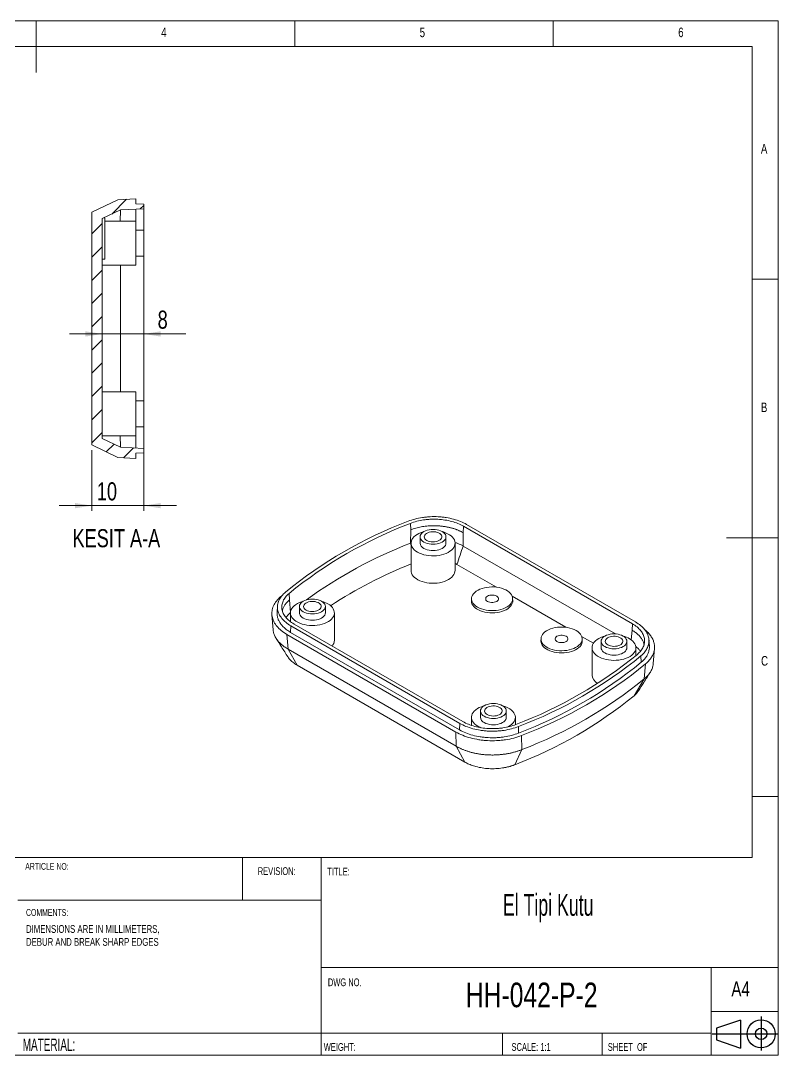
# Model space of a CAD drawing. Header units: millimetres. Extents: x 5 to 292, y 5 to 205.
# Drawn here: x 145.5 to 292, y 4.9 to 205 of the extents above; entities that cross this region are included whole.
import ezdxf

# ---------------------------------------------------------------- set-up
doc = ezdxf.new("R2010")
doc.units = ezdxf.units.MM
doc.layers.add('FORMAT', color=7, linetype='Continuous')
doc.layers.add('LAYER1', color=7, linetype='Continuous', lineweight=15)
doc.layers.add('LAYER_1', color=179, linetype='Continuous', lineweight=15)
doc.styles.add('SLDTEXTSTYLE1', font='TXT', dxfattribs={"width": 0.75})
doc.styles.add('SLDTEXTSTYLE2', font='TXT', dxfattribs={"width": 0.605})
doc.dimstyles.new('SLDDIMSTYLE2', dxfattribs={"dimtxt": 3.5, "dimasz": 3.302, "dimexe": 0, "dimexo": 0.0625, "dimgap": 0.875, "dimtad": 1, "dimrnd": 1e-09, "dimzin": 12, "dimdsep": 46, "dimtxsty": 'SLDTEXTSTYLE1', "dimsah": 1, "dimcen": 0.09, "dimadec": 0, "dimazin": 3, "dimtfac": 1, "dimtmove": 0, "dimatfit": 0, "dimfxl": 1, "dimfrac": 2, "dimtolj": 1, "dimtzin": 12, "dimarcsym": 0})

# ---------------------------------------------------------------- blocks, each defined once
blk = doc.blocks.new('Block5')
at = {"layer": 'FORMAT'}
for p, q in [((11.82, 8.19), (11.82, 0)), ((6.79, 7.34), (1.01, 5.34)), ((1.01, 5.34), (1.01, 2.54)), ((6.79, 7.34), (6.79, 0.54)), ((0, 4.03), (15.88, 4.03)), ((1.01, 2.54), (6.79, 0.54))]:
    blk.add_line(p, q, dxfattribs=at)
for radius in [3.4, 1.4]:
    blk.add_circle((11.82, 3.99), radius, dxfattribs=at)
blk = doc.blocks.new('SW_NOTE_0')
at = {"layer": 'LAYER1', "color": 0, "char_height": 1.5, "attachment_point": 1, "style": 'SLDTEXTSTYLE1'}
for s, insert in [('DIMENSIONS ARE IN MILLIMETERS,', (0, 1.93)), ('DEBUR AND BREAK SHARP EDGES', (0, -0.57))]:
    blk.add_mtext(s, dxfattribs=dict(at, insert=insert))
blk = doc.blocks.new('*D17')
at = {"layer": 'LAYER_1'}
for p, q in [((169.28, 127.87), (169.28, 110.23)), ((159.28, 121.97), (159.28, 110.23)), ((159.28, 111.23), (152.93, 111.23)), ((159.28, 111.23), (169.28, 111.23)), ((169.28, 111.23), (175.63, 111.23))]:
    blk.add_line(p, q, dxfattribs=at)
for points in [[(159.28, 111.23), (155.98, 111.74), (155.98, 110.72)], [(169.28, 111.23), (172.58, 110.72), (172.58, 111.74)]]:
    blk.add_solid(points, dxfattribs=at)
at = {"layer": 'LAYER_1', "insert": (160.22, 115.74, 17.78), "char_height": 3.5, "attachment_point": 1, "style": 'SLDTEXTSTYLE1'}
blk.add_mtext('10', dxfattribs=at)
blk = doc.blocks.new('*D18')
at = {"layer": 'LAYER_1'}
for p, q in [((161.28, 144.43), (154.93, 144.43)), ((169.28, 144.43), (161.28, 144.43)), ((169.28, 144.43), (177.41, 144.43))]:
    blk.add_line(p, q, dxfattribs=at)
for points in [[(161.28, 144.43), (157.98, 144.94), (157.98, 143.92)], [(169.28, 144.43), (172.58, 143.92), (172.58, 144.94)]]:
    blk.add_solid(points, dxfattribs=at)
at = {"layer": 'LAYER_1', "insert": (171.98, 148.94, 17.78), "char_height": 3.5, "attachment_point": 1, "style": 'SLDTEXTSTYLE1'}
blk.add_mtext('8', dxfattribs=at)

msp = doc.modelspace()

# ---------------------------------------------------------------- hatches: boundary and pattern name
at = {"linetype": 'Continuous', "lineweight": 0}
h = msp.add_hatch(dxfattribs=at)
h.set_pattern_fill('ANSI31', style=0)
h.paths.add_polyline_path([(167.779, 169.57), (167.779, 170.57), (164.272, 170.387), (159.279, 167.975), (159.279, 122.966), (164.272, 120.554), (167.779, 120.37), (167.779, 121.37), (169.279, 121.449), (169.279, 122.295), (164.779, 122.53), (161.279, 124.221), (161.279, 166.72), (164.779, 168.41), (169.279, 168.646), (169.279, 169.492)], flags=0)

# ---------------------------------------------------------------- linework, layer by layer
at = {"color": 7, "linetype": 'Continuous', "lineweight": 15}
for p, q in [((164.271, 170.387), (159.279, 167.975)), ((164.272, 170.387), (159.279, 167.975)), ((167.779, 170.57), (164.272, 170.387)), ((167.779, 169.57), (167.779, 170.57)), ((164.779, 168.41), (161.279, 166.72)), ((169.279, 168.646), (164.779, 168.41)), ((167.779, 169.57), (169.279, 169.492)), ((169.279, 169.492), (169.279, 168.646)), ((159.279, 122.966), (159.279, 167.975)), ((161.279, 124.221), (161.279, 166.72)), ((161.779, 166.844), (161.56, 166.856)), ((161.779, 166.844), (161.779, 158.897)), ((167.779, 166.22), (161.779, 166.22)), ((167.779, 166.22), (167.779, 157.72)), ((169.279, 164.47), (167.779, 164.47)), ((169.279, 164.47), (169.279, 159.47)), ((161.279, 158.87), (161.779, 158.897)), ((167.779, 159.47), (169.279, 159.47)), ((169.279, 131.47), (169.279, 159.47)), ((161.279, 157.72), (167.779, 157.72)), ((164.779, 133.22), (164.779, 157.72)), ((167.779, 133.22), (161.279, 133.22)), ((167.779, 133.22), (167.779, 124.72)), ((169.279, 131.47), (167.779, 131.47)), ((169.279, 131.47), (169.279, 126.47)), ((167.779, 126.47), (169.279, 126.47)), ((161.279, 124.72), (167.779, 124.72)), ((161.279, 124.221), (164.779, 122.53)), ((159.279, 122.966), (164.271, 120.554)), ((159.279, 122.966), (164.272, 120.554)), ((164.779, 122.53), (169.279, 122.295)), ((169.279, 122.295), (169.279, 121.449)), ((164.272, 120.554), (167.779, 120.37)), ((169.279, 121.449), (167.779, 121.37)), ((167.779, 120.37), (167.779, 121.37)), ((220.88, 107.802), (220.924, 106.54)), ((220.924, 106.54), (220.895, 103.969)), ((231.137, 107.251), (231.081, 105.994)), ((263.805, 88.391), (231.137, 107.251)), ((264.406, 88.735), (231.731, 107.598)), ((222.75, 105.199), (222.75, 103.974)), ((227.75, 103.974), (227.75, 105.199)), ((231.062, 103.426), (231.081, 105.994)), ((221.02, 104.01), (220.895, 103.969)), ((221, 103.974), (221, 98.667)), ((229.5, 98.667), (229.5, 103.974)), ((260.507, 86.428), (231.068, 103.423)), ((229.879, 99.871), (237.526, 95.457)), ((197.405, 94.251), (197.47, 93)), ((195.979, 93.79), (195.814, 93.65)), ((197.681, 90.567), (197.47, 93)), ((232.698, 93.302), (232.672, 92.894)), ((240.55, 93.711), (250.961, 87.701)), ((240.667, 92.894), (240.64, 93.302)), ((194.083, 90.119), (194.324, 87.234)), ((195.156, 91.813), (195.077, 90.59)), ((197.665, 90.503), (197.665, 88.792)), ((199.415, 91.728), (199.415, 90.503)), ((204.415, 90.503), (204.415, 91.728)), ((206.165, 85.196), (206.165, 90.503)), ((198.361, 88.33), (231.03, 69.47)), ((263.805, 88.391), (263.75, 87.134)), ((196.997, 86.321), (229.672, 67.458)), ((196.997, 86.321), (197.235, 83.47)), ((197.76, 87.986), (197.704, 86.729)), ((197.704, 86.729), (230.379, 67.866)), ((197.76, 87.986), (230.435, 69.123)), ((246.133, 85.546), (246.107, 85.138)), ((253.985, 85.956), (256.275, 84.634)), ((254.102, 85.138), (254.075, 85.546)), ((257.751, 84.993), (257.751, 83.768)), ((262.751, 83.768), (262.751, 84.993)), ((267.089, 84.066), (267.01, 85.289)), ((197.235, 83.47), (229.694, 64.732)), ((197.235, 83.47), (198.94, 80.378)), ((256.001, 83.768), (256.001, 78.46)), ((264.501, 82.252), (264.501, 83.768)), ((265.462, 82.197), (265.527, 80.947)), ((267.843, 80.69), (268.084, 83.599)), ((231.4, 61.639), (198.94, 80.378)), ((266.104, 77.736), (266.353, 80.621)), ((266.104, 77.736), (264.116, 74.446)), ((232.667, 70.297), (232.667, 68.761)), ((234.417, 71.522), (234.417, 70.297)), ((239.417, 70.297), (239.417, 71.522)), ((241.167, 68.877), (241.167, 70.297)), ((230.435, 69.123), (230.379, 67.866)), ((241.76, 68.514), (241.804, 67.252)), ((229.694, 64.732), (229.672, 67.458)), ((242.368, 66.775), (242.406, 64.055)), ((229.694, 64.732), (231.4, 61.639)), ((242.406, 64.055), (241.041, 61.126))]:
    msp.add_line(p, q, dxfattribs=at)
at = {"color": 8, "linetype": 'Continuous', "lineweight": 15}
for p, q in [((221, 103.5), (220.879, 103.963)), ((263.75, 87.134), (263.596, 85.277))]:
    msp.add_line(p, q, dxfattribs=at)
at = {"color": 7, "linetype": 'Continuous', "lineweight": 15, "flags": 128}
for points in [[(223.438, 106.193), (223.365, 106.173), (222.928, 106.029), (222.523, 105.856), (222.157, 105.657), (221.834, 105.434), (221.558, 105.19), (221.335, 104.93), (221.167, 104.656), (221.056, 104.372), (221.004, 104.083), (221.011, 103.792), (221.078, 103.504), (221.204, 103.223), (221.386, 102.952), (221.622, 102.695), (221.91, 102.457), (222.244, 102.239)], [(222.244, 102.239), (222.621, 102.046), (223.034, 101.88), (223.479, 101.744), (223.948, 101.638), (224.436, 101.566), (224.935, 101.527), (225.438, 101.523), (225.939, 101.553), (226.43, 101.617), (226.905, 101.714), (227.356, 101.843), (227.778, 102.002), (228.164, 102.189), (228.51, 102.4), (228.809, 102.634), (229.059, 102.886), (229.255, 103.154), (229.395, 103.433), (229.477, 103.72), (229.499, 104.01), (229.462, 104.3), (229.365, 104.586), (229.211, 104.862), (229.001, 105.127), (228.739, 105.375), (228.427, 105.603), (228.071, 105.809), (227.676, 105.988), (227.246, 106.14), (227.061, 106.193)], [(223.482, 104.178), (223.78, 104.031), (224.115, 103.913), (224.477, 103.826), (224.858, 103.773), (225.25, 103.756), (225.641, 103.773), (226.022, 103.826), (226.384, 103.913), (226.719, 104.031), (227.017, 104.178), (227.272, 104.351), (227.477, 104.544), (227.627, 104.753), (227.719, 104.973), (227.75, 105.199), (227.719, 105.425), (227.627, 105.645), (227.477, 105.854), (227.272, 106.047), (227.017, 106.219), (226.719, 106.366), (226.384, 106.485), (226.022, 106.571), (225.641, 106.624), (225.25, 106.642), (224.858, 106.624), (224.477, 106.571), (224.115, 106.485), (223.78, 106.366), (223.482, 106.219), (223.227, 106.047), (223.022, 105.854), (222.872, 105.645), (222.78, 105.425), (222.75, 105.199), (222.78, 104.973), (222.872, 104.753), (223.022, 104.544), (223.227, 104.351), (223.482, 104.178)], [(224.047, 104.505), (224.297, 104.386), (224.58, 104.297), (224.888, 104.24), (225.209, 104.218), (225.531, 104.231), (225.844, 104.279), (226.134, 104.361), (226.393, 104.473), (226.61, 104.611), (226.779, 104.77), (226.892, 104.945), (226.945, 105.129), (226.937, 105.315), (226.869, 105.498), (226.742, 105.669), (226.56, 105.824), (226.332, 105.956), (226.064, 106.06), (225.767, 106.134), (225.451, 106.173), (225.128, 106.178), (224.81, 106.147), (224.507, 106.082), (224.231, 105.984), (223.992, 105.859), (223.798, 105.71), (223.657, 105.542), (223.573, 105.362), (223.55, 105.175), (223.588, 104.99), (223.687, 104.813), (223.842, 104.649), (224.047, 104.505)], [(223.482, 102.954), (223.78, 102.806), (224.115, 102.688), (224.477, 102.601), (224.858, 102.549), (225.25, 102.531), (225.641, 102.549), (226.022, 102.601), (226.384, 102.688), (226.719, 102.806), (227.017, 102.954), (227.272, 103.126), (227.477, 103.319), (227.627, 103.528), (227.719, 103.748), (227.75, 103.974)], [(221, 98.667), (221.018, 98.438), (221.095, 98.15), (221.23, 97.869), (221.422, 97.6), (221.668, 97.346), (221.965, 97.11), (222.307, 96.896), (222.692, 96.707), (223.112, 96.546), (223.563, 96.415), (224.037, 96.315), (224.528, 96.249), (225.03, 96.216), (225.535, 96.219), (226.035, 96.255), (226.525, 96.326), (226.997, 96.43), (227.444, 96.565), (227.86, 96.73), (228.239, 96.923), (228.576, 97.139), (228.866, 97.378), (229.105, 97.634), (229.29, 97.906), (229.418, 98.187), (229.487, 98.476), (229.5, 98.667)], [(233.859, 91.595), (234.226, 91.408), (234.63, 91.248), (235.064, 91.119), (235.523, 91.021), (235.999, 90.956), (236.486, 90.925), (236.975, 90.93), (237.46, 90.969), (237.932, 91.042), (238.386, 91.148), (238.813, 91.285), (239.208, 91.452), (239.564, 91.646), (239.877, 91.863), (240.141, 92.101), (240.352, 92.356), (240.508, 92.623), (240.605, 92.9), (240.643, 93.182), (240.62, 93.464), (240.538, 93.742), (240.396, 94.013), (240.199, 94.271), (239.948, 94.514), (239.647, 94.736), (239.301, 94.936), (238.915, 95.11), (238.495, 95.255), (238.048, 95.369), (237.579, 95.45), (237.097, 95.498), (236.608, 95.511), (236.12, 95.489), (235.641, 95.433), (235.177, 95.343), (234.736, 95.221), (234.324, 95.069), (233.947, 94.888), (233.612, 94.683), (233.323, 94.455), (233.085, 94.208), (232.901, 93.946), (232.775, 93.673), (232.707, 93.394), (232.7, 93.111), (232.752, 92.83), (232.864, 92.555), (233.034, 92.29), (233.259, 92.04), (233.535, 91.807), (233.859, 91.595)], [(200.104, 92.723), (199.808, 92.634), (199.386, 92.475), (199, 92.289), (198.655, 92.077), (198.355, 91.844), (198.106, 91.591), (197.909, 91.323), (197.77, 91.044), (197.688, 90.757), (197.665, 90.467), (197.703, 90.177), (197.799, 89.892), (197.953, 89.615), (198.163, 89.351), (198.426, 89.103), (198.737, 88.874), (199.093, 88.669), (199.489, 88.489), (199.918, 88.337), (200.376, 88.216), (200.856, 88.127), (201.35, 88.072), (201.852, 88.05), (202.355, 88.063), (202.852, 88.11), (203.336, 88.191), (203.799, 88.304), (204.237, 88.448), (204.641, 88.621), (205.008, 88.821), (205.331, 89.044), (205.606, 89.287), (205.829, 89.548), (205.998, 89.822), (206.109, 90.105), (206.161, 90.394), (206.153, 90.685), (206.086, 90.973), (205.961, 91.255), (205.779, 91.526), (205.542, 91.782), (205.255, 92.021), (204.92, 92.238), (204.92, 92.238)], [(200.147, 90.708), (200.446, 90.561), (200.78, 90.442), (201.142, 90.356), (201.524, 90.303), (201.915, 90.285), (202.306, 90.303), (202.688, 90.356), (203.05, 90.442), (203.384, 90.561), (203.683, 90.708), (203.938, 90.88), (204.142, 91.073), (204.293, 91.282), (204.384, 91.502), (204.415, 91.728), (204.384, 91.954), (204.293, 92.174), (204.142, 92.383), (203.938, 92.576), (203.683, 92.749), (203.384, 92.896), (203.05, 93.014), (202.688, 93.101), (202.306, 93.154), (201.915, 93.171), (201.524, 93.154), (201.142, 93.101), (200.78, 93.014), (200.446, 92.896), (200.147, 92.749), (199.892, 92.576), (199.687, 92.383), (199.537, 92.174), (199.446, 91.954), (199.415, 91.728), (199.446, 91.502), (199.537, 91.282), (199.687, 91.073), (199.892, 90.88), (200.147, 90.708)], [(200.713, 91.034), (200.962, 90.915), (201.246, 90.826), (201.554, 90.769), (201.875, 90.747), (202.197, 90.76), (202.509, 90.809), (202.8, 90.89), (203.059, 91.002), (203.276, 91.14), (203.444, 91.299), (203.557, 91.474), (203.611, 91.658), (203.603, 91.845), (203.534, 92.027), (203.407, 92.198), (203.226, 92.353), (202.997, 92.485), (202.73, 92.589), (202.433, 92.663), (202.117, 92.703), (201.794, 92.707), (201.475, 92.676), (201.172, 92.611), (200.896, 92.514), (200.657, 92.388), (200.463, 92.239), (200.322, 92.071), (200.239, 91.891), (200.215, 91.705), (200.254, 91.52), (200.352, 91.342), (200.507, 91.178), (200.713, 91.034)], [(232.672, 92.894), (232.669, 92.826), (232.695, 92.545), (232.781, 92.268), (232.924, 91.999), (233.122, 91.742), (233.373, 91.5), (233.674, 91.279), (234.018, 91.079), (234.403, 90.906), (234.821, 90.761), (235.266, 90.646), (235.732, 90.564), (236.212, 90.515), (236.699, 90.5), (237.185, 90.519), (237.664, 90.572), (238.128, 90.659), (238.571, 90.777), (238.985, 90.926), (239.364, 91.102), (239.704, 91.304), (239.998, 91.529), (240.243, 91.772), (240.435, 92.031), (240.571, 92.301), (240.649, 92.579), (240.668, 92.86), (240.667, 92.894)], [(235.785, 92.707), (236.004, 92.606), (236.256, 92.536), (236.529, 92.5), (236.809, 92.5), (237.082, 92.536), (237.334, 92.606), (237.553, 92.707), (237.728, 92.833), (237.849, 92.979), (237.911, 93.136), (237.911, 93.298), (237.849, 93.455), (237.728, 93.601), (237.553, 93.727), (237.334, 93.828), (237.082, 93.898), (236.809, 93.934), (236.529, 93.934), (236.256, 93.898), (236.004, 93.828), (235.785, 93.727), (235.611, 93.601), (235.489, 93.455), (235.427, 93.298), (235.427, 93.136), (235.489, 92.979), (235.611, 92.833), (235.785, 92.707)], [(199.415, 90.503), (199.446, 90.278), (199.537, 90.057), (199.687, 89.848), (199.892, 89.655), (200.147, 89.483), (200.446, 89.336), (200.78, 89.217), (201.142, 89.131), (201.524, 89.078), (201.915, 89.06), (202.306, 89.078), (202.688, 89.131), (203.05, 89.217), (203.384, 89.336), (203.683, 89.483), (203.938, 89.655), (204.142, 89.848), (204.293, 90.057), (204.384, 90.278), (204.415, 90.503)], [(252.914, 87.083), (252.548, 87.27), (252.144, 87.43), (251.709, 87.56), (251.251, 87.658), (250.774, 87.722), (250.288, 87.753), (249.799, 87.748), (249.314, 87.709), (248.841, 87.636), (248.388, 87.53), (247.961, 87.393), (247.566, 87.226), (247.209, 87.033), (246.897, 86.815), (246.633, 86.577), (246.421, 86.323), (246.266, 86.055), (246.169, 85.778), (246.131, 85.497), (246.154, 85.214), (246.236, 84.936), (246.377, 84.666), (246.575, 84.407), (246.826, 84.165), (247.127, 83.942), (247.473, 83.742), (247.859, 83.569), (248.278, 83.424), (248.726, 83.31), (249.195, 83.228), (249.677, 83.18), (250.165, 83.167), (250.653, 83.189), (251.133, 83.245), (251.597, 83.335), (252.038, 83.457), (252.45, 83.609), (252.826, 83.79), (253.161, 83.996), (253.45, 84.224), (253.688, 84.47), (253.872, 84.732), (253.999, 85.005), (254.066, 85.285), (254.074, 85.567), (254.021, 85.848), (253.909, 86.123), (253.74, 86.388), (253.515, 86.639), (253.238, 86.872), (252.914, 87.083)], [(249.22, 84.951), (249.439, 84.85), (249.691, 84.78), (249.964, 84.744), (250.244, 84.744), (250.517, 84.78), (250.769, 84.85), (250.988, 84.951), (251.163, 85.077), (251.284, 85.223), (251.346, 85.38), (251.346, 85.542), (251.284, 85.7), (251.163, 85.845), (250.988, 85.971), (250.769, 86.072), (250.517, 86.142), (250.244, 86.178), (249.964, 86.178), (249.691, 86.142), (249.439, 86.072), (249.22, 85.971), (249.046, 85.845), (248.924, 85.7), (248.862, 85.542), (248.862, 85.38), (248.924, 85.223), (249.046, 85.077), (249.22, 84.951)], [(258.484, 83.972), (258.782, 83.825), (259.116, 83.707), (259.479, 83.62), (259.86, 83.567), (260.251, 83.55), (260.642, 83.567), (261.024, 83.62), (261.386, 83.707), (261.721, 83.825), (262.019, 83.972), (262.274, 84.144), (262.479, 84.338), (262.629, 84.547), (262.721, 84.767), (262.751, 84.993), (262.721, 85.219), (262.629, 85.439), (262.479, 85.648), (262.274, 85.841), (262.019, 86.013), (261.721, 86.16), (261.386, 86.279), (261.024, 86.365), (260.642, 86.418), (260.251, 86.436), (259.86, 86.418), (259.479, 86.365), (259.116, 86.279), (258.782, 86.16), (258.484, 86.013), (258.229, 85.841), (258.024, 85.648), (257.874, 85.439), (257.782, 85.219), (257.751, 84.993), (257.782, 84.767), (257.874, 84.547), (258.024, 84.338), (258.229, 84.144), (258.484, 83.972)], [(246.107, 85.138), (246.104, 85.07), (246.131, 84.789), (246.216, 84.512), (246.359, 84.243), (246.557, 83.986), (246.808, 83.744), (247.109, 83.523), (247.454, 83.324), (247.838, 83.15), (248.256, 83.005), (248.701, 82.891), (249.167, 82.808), (249.647, 82.759), (250.134, 82.744), (250.62, 82.763), (251.099, 82.816), (251.563, 82.903), (252.006, 83.021), (252.42, 83.17), (252.799, 83.347), (253.139, 83.549), (253.433, 83.773), (253.678, 84.016), (253.87, 84.275), (254.006, 84.545), (254.084, 84.823), (254.103, 85.104), (254.102, 85.138)], [(258.44, 85.987), (258.144, 85.899), (257.723, 85.74), (257.336, 85.553), (256.991, 85.342), (256.692, 85.108), (256.442, 84.856), (256.246, 84.588), (256.106, 84.309), (256.024, 84.022), (256.002, 83.732), (256.039, 83.442), (256.135, 83.156), (256.29, 82.88), (256.499, 82.615), (256.762, 82.367), (257.073, 82.139), (257.429, 81.933), (257.825, 81.754), (258.255, 81.602), (258.713, 81.481), (259.192, 81.392), (259.686, 81.336), (260.188, 81.315), (260.691, 81.328), (261.188, 81.375), (261.672, 81.456), (262.136, 81.569), (262.573, 81.713), (262.978, 81.886), (263.344, 82.085), (263.667, 82.308), (263.942, 82.552), (264.166, 82.812), (264.334, 83.086), (264.445, 83.37), (264.497, 83.659), (264.49, 83.95), (264.423, 84.238), (264.297, 84.519), (264.115, 84.79), (263.878, 85.047), (263.591, 85.285), (263.256, 85.503), (263.256, 85.503)], [(259.049, 84.299), (259.298, 84.18), (259.582, 84.091), (259.89, 84.034), (260.211, 84.012), (260.533, 84.025), (260.845, 84.073), (261.136, 84.155), (261.395, 84.267), (261.612, 84.405), (261.78, 84.564), (261.893, 84.739), (261.947, 84.923), (261.939, 85.109), (261.871, 85.292), (261.743, 85.463), (261.562, 85.618), (261.334, 85.75), (261.066, 85.854), (260.769, 85.928), (260.453, 85.967), (260.13, 85.972), (259.811, 85.941), (259.508, 85.875), (259.233, 85.778), (258.993, 85.653), (258.8, 85.504), (258.658, 85.336), (258.575, 85.155), (258.552, 84.969), (258.59, 84.784), (258.689, 84.606), (258.843, 84.443), (259.049, 84.299)], [(257.751, 83.768), (257.782, 83.542), (257.874, 83.322), (258.024, 83.113), (258.229, 82.92), (258.484, 82.747), (258.782, 82.6), (259.116, 82.482), (259.479, 82.395), (259.86, 82.342), (260.251, 82.325), (260.642, 82.342), (261.024, 82.395), (261.386, 82.482), (261.721, 82.6), (262.019, 82.747), (262.274, 82.92), (262.479, 83.113), (262.629, 83.322), (262.721, 83.542), (262.751, 83.768)], [(235.105, 72.517), (235.032, 72.496), (234.595, 72.352), (234.19, 72.179), (233.824, 71.98), (233.501, 71.757), (233.226, 71.513), (233.002, 71.253), (232.834, 70.979), (232.723, 70.695), (232.671, 70.406), (232.678, 70.116), (232.745, 69.827), (232.871, 69.546), (233.053, 69.275), (233.29, 69.018), (233.577, 68.78), (233.912, 68.562)], [(235.149, 70.502), (235.447, 70.354), (235.782, 70.236), (236.144, 70.149), (236.526, 70.097), (236.917, 70.079), (237.308, 70.097), (237.689, 70.149), (238.052, 70.236), (238.386, 70.354), (238.685, 70.502), (238.939, 70.674), (239.144, 70.867), (239.294, 71.076), (239.386, 71.296), (239.417, 71.522), (239.386, 71.748), (239.294, 71.968), (239.144, 72.177), (238.939, 72.37), (238.685, 72.543), (238.386, 72.69), (238.052, 72.808), (237.689, 72.895), (237.308, 72.947), (236.917, 72.965), (236.526, 72.947), (236.144, 72.895), (235.782, 72.808), (235.447, 72.69), (235.149, 72.543), (234.894, 72.37), (234.689, 72.177), (234.539, 71.968), (234.448, 71.748), (234.417, 71.522), (234.448, 71.296), (234.539, 71.076), (234.689, 70.867), (234.894, 70.674), (235.149, 70.502)], [(235.715, 70.828), (235.964, 70.709), (236.248, 70.62), (236.555, 70.563), (236.876, 70.541), (237.199, 70.554), (237.511, 70.603), (237.802, 70.684), (238.06, 70.796), (238.278, 70.934), (238.446, 71.093), (238.559, 71.268), (238.612, 71.452), (238.605, 71.639), (238.536, 71.821), (238.409, 71.992), (238.228, 72.147), (237.999, 72.279), (237.731, 72.383), (237.434, 72.457), (237.119, 72.496), (236.795, 72.501), (236.477, 72.47), (236.174, 72.405), (235.898, 72.308), (235.659, 72.182), (235.465, 72.033), (235.324, 71.865), (235.24, 71.685), (235.217, 71.499), (235.256, 71.313), (235.354, 71.136), (235.509, 70.972), (235.715, 70.828)], [(239.627, 68.407), (239.832, 68.512), (240.177, 68.723), (240.477, 68.957), (240.726, 69.209), (240.922, 69.477), (241.062, 69.756), (241.144, 70.043), (241.166, 70.334), (241.129, 70.623), (241.033, 70.909), (240.878, 71.185), (240.669, 71.45), (240.406, 71.698), (240.095, 71.926), (239.739, 72.132), (239.343, 72.312), (238.913, 72.463), (238.728, 72.517)], [(235.149, 69.277), (235.447, 69.13), (235.782, 69.011), (236.144, 68.925), (236.526, 68.872), (236.917, 68.854), (237.308, 68.872), (237.689, 68.925), (238.052, 69.011), (238.386, 69.13), (238.685, 69.277), (238.939, 69.449), (239.144, 69.642), (239.294, 69.851), (239.386, 70.071), (239.417, 70.297)], [(233.912, 68.562), (234.288, 68.369), (234.508, 68.276)]]:
    msp.add_lwpolyline(points, dxfattribs=at)
at = {"color": 7, "linetype": 'Continuous', "lineweight": 15}
for centre, radius, start, end in [((250.56, 28.603), 85.123, 110.7464, 129.24822), ((250.756, 28.942), 84.33, 110.74919, 129.24544), ((252.456, 22.042), 87.795, 111.06841, 126.06649), ((224.018, 104.112), 1.276, 186.18746, 245.13268), ((254.177, 17.004), 89.348, 111.7972, 123.06487), ((202.439, 87.838), 5.052, 60.58031, 75.23134), ((204.477, 85.245), 1.689, 316.77625, 358.32991), ((260.775, 81.102), 5.052, 60.58031, 75.23134), ((211.41, 147.779), 84.33, 290.74919, 309.24544), ((211.606, 148.118), 85.123, 290.7464, 309.24822), ((211.624, 146.924), 85.197, 290.7464, 309.24822), ((211.856, 147.326), 86.136, 290.7464, 309.24822), ((258.074, 78.659), 2.083, 185.47926, 240.7563), ((211.821, 144.401), 85.971, 290.83989, 309.15473), ((211.262, 139.356), 83.707, 290.83989, 309.15473), ((235.686, 70.435), 1.276, 186.18746, 245.13268)]:
    msp.add_arc(centre, radius, start, end, dxfattribs=at)
for points, knots in [([(164.76, 166.22), (164.759, 166.257), (164.758, 166.379), (164.758, 166.57), (164.759, 166.881), (164.763, 167.238), (164.767, 167.61), (164.769, 167.867), (164.77, 168.061), (164.769, 168.205), (164.769, 168.321), (164.77, 168.395), (164.776, 168.404), (164.778, 168.408)], [0, 0, 0, 0, 0.0253998, 0.0859848, 0.1485905, 0.2744664, 0.4027066, 0.5333915, 0.5991528, 0.7002091, 0.8018528, 0.9053261, 1, 1, 1, 1]), ([(169.279, 164.512), (169.279, 164.546), (169.279, 164.779), (169.279, 165.183), (169.279, 165.726), (169.279, 166.235), (169.279, 166.703), (169.279, 167.123), (169.279, 167.497), (169.279, 167.825), (169.279, 168.11), (169.279, 168.342), (169.279, 168.516), (169.279, 168.626), (169.279, 168.639), (169.279, 168.646)], [0, 0, 0, 0, 0.0132555, 0.0916508, 0.1700456, 0.2507248, 0.3314038, 0.4096999, 0.4879958, 0.5685687, 0.6491417, 0.7353172, 0.8214894, 0.9107417, 1, 1, 1, 1]), ([(169.279, 122.295), (169.279, 122.3), (169.279, 122.311), (169.279, 122.398), (169.279, 122.539), (169.279, 122.738), (169.279, 122.99), (169.279, 123.293), (169.279, 123.65), (169.279, 124.052), (169.279, 124.5), (169.279, 124.985), (169.279, 125.516), (169.279, 125.997), (169.279, 126.314), (169.279, 126.428)], [0, 0, 0, 0, 0.0781873, 0.1569183, 0.2373618, 0.3183978, 0.3965503, 0.4761053, 0.5556607, 0.6366665, 0.7147204, 0.7941729, 0.873626, 0.9545247, 1, 1, 1, 1]), ([(164.778, 122.532), (164.775, 122.544), (164.771, 122.565), (164.771, 122.697), (164.771, 122.836), (164.771, 122.977), (164.77, 123.14), (164.767, 123.382), (164.763, 123.732), (164.759, 124.072), (164.758, 124.378), (164.759, 124.565), (164.759, 124.688), (164.76, 124.72)], [0, 0, 0, 0, 0.1598416, 0.2708445, 0.3834171, 0.4399699, 0.4980711, 0.6148095, 0.7334319, 0.8539865, 0.9145905, 0.9771117, 1, 1, 1, 1]), ([(231.731, 107.598), (231.364, 107.809), (230.971, 108), (230.133, 108.34), (229.687, 108.489), (228.749, 108.744), (228.267, 108.846), (227.526, 108.962), (227.276, 108.995), (226.77, 109.048), (226.512, 109.069), (225.739, 109.11), (225.226, 109.111), (224.461, 109.076), (224.206, 109.057), (223.698, 109.008), (223.444, 108.977), (222.694, 108.864), (222.212, 108.765), (221.282, 108.521), (220.835, 108.376), (220.407, 108.207)], [0, 0, 0, 0, 0.125, 0.125, 0.25, 0.25, 0.375, 0.375, 0.4375, 0.4375, 0.5, 0.5, 0.625, 0.625, 0.6875, 0.6875, 0.75, 0.75, 0.875, 0.875, 1, 1, 1, 1]), ([(231.137, 107.251), (230.804, 107.442), (230.448, 107.615), (229.689, 107.923), (229.285, 108.058), (228.435, 108.289), (227.999, 108.381), (227.104, 108.522), (226.643, 108.57), (225.709, 108.62), (225.245, 108.622), (224.551, 108.589), (224.321, 108.573), (223.861, 108.528), (223.63, 108.499), (222.498, 108.329), (221.656, 108.109), (220.88, 107.802)], [0, 0, 0, 0, 0.125, 0.125, 0.25, 0.25, 0.375, 0.375, 0.5, 0.5, 0.625, 0.625, 0.6875, 0.6875, 0.75, 0.75, 1, 1, 1, 1]), ([(231.081, 105.994), (231.012, 106.032), (230.876, 106.11), (230.662, 106.22), (230.443, 106.326), (230.218, 106.426), (229.988, 106.522), (229.753, 106.613), (229.514, 106.698), (229.272, 106.778), (229.025, 106.853), (228.775, 106.922), (228.522, 106.987), (228.267, 107.045), (228.009, 107.099), (227.749, 107.147), (227.488, 107.19), (227.226, 107.228), (226.962, 107.26), (226.698, 107.288), (226.434, 107.309), (226.081, 107.332), (225.637, 107.347), (225.1, 107.344), (224.56, 107.321), (224.02, 107.276), (223.481, 107.209), (222.948, 107.12), (222.422, 107.009), (221.907, 106.875), (221.403, 106.721), (221.084, 106.6), (220.924, 106.54)], [0, 0, 0, 0, 0.0260283, 0.0519498, 0.0777647, 0.103473, 0.129075, 0.1545706, 0.1799601, 0.2052436, 0.2304212, 0.2554931, 0.2804593, 0.3053201, 0.3300756, 0.3547258, 0.379271, 0.4037113, 0.4280468, 0.4522777, 0.4764041, 0.5004262, 0.5484888, 0.5969695, 0.6458695, 0.6951898, 0.7449316, 0.7950959, 0.8456839, 0.8966965, 0.9481349, 1, 1, 1, 1]), ([(231.068, 103.423), (231.062, 103.427), (230.745, 103.604), (230.242, 103.864), (229.666, 104.05), (229.473, 104.112)], [0, 0, 0, 0, 0.0143289, 0.6695484, 1, 1, 1, 1]), ([(229.5, 100.062), (229.564, 100.035), (229.699, 99.978), (229.817, 99.908), (229.879, 99.871)], [0, 0, 0, 0, 0.4726662, 1, 1, 1, 1]), ([(196.704, 94.524), (196.411, 94.276), (196.16, 94.018), (195.736, 93.48), (195.564, 93.199), (195.304, 92.62), (195.219, 92.327), (195.158, 91.886), (195.148, 91.738), (195.152, 91.441), (195.164, 91.291), (195.237, 90.845), (195.329, 90.553), (195.532, 90.126), (195.61, 89.985), (195.788, 89.706), (195.888, 89.567), (196.219, 89.162), (196.476, 88.907), (197.063, 88.425), (197.393, 88.198), (197.76, 87.986)], [0, 0, 0, 0, 0.125, 0.125, 0.25, 0.25, 0.375, 0.375, 0.4375, 0.4375, 0.5, 0.5, 0.625, 0.625, 0.6875, 0.6875, 0.75, 0.75, 0.875, 0.875, 1, 1, 1, 1]), ([(197.405, 94.251), (197.14, 94.027), (196.912, 93.792), (196.528, 93.305), (196.372, 93.051), (196.137, 92.526), (196.06, 92.262), (195.986, 91.728), (195.989, 91.458), (196.076, 90.919), (196.16, 90.655), (196.343, 90.267), (196.414, 90.14), (196.575, 89.887), (196.666, 89.761), (197.165, 89.15), (197.696, 88.713), (198.361, 88.33)], [0, 0, 0, 0, 0.125, 0.125, 0.25, 0.25, 0.375, 0.375, 0.5, 0.5, 0.625, 0.625, 0.6875, 0.6875, 0.75, 0.75, 1, 1, 1, 1]), ([(195.814, 93.65), (195.485, 93.373), (195.203, 93.083), (194.728, 92.48), (194.535, 92.165), (194.244, 91.516), (194.149, 91.188), (194.08, 90.693), (194.07, 90.527), (194.073, 90.194), (194.088, 90.026), (194.169, 89.526), (194.272, 89.199), (194.499, 88.72), (194.587, 88.562), (194.787, 88.249), (194.899, 88.093), (195.27, 87.64), (195.558, 87.354), (196.216, 86.813), (196.586, 86.559), (196.997, 86.321)], [0, 0, 0, 0, 0.125, 0.125, 0.25, 0.25, 0.375, 0.375, 0.4375, 0.4375, 0.5, 0.5, 0.625, 0.625, 0.6875, 0.6875, 0.75, 0.75, 0.875, 0.875, 1, 1, 1, 1]), ([(195.084, 90.589), (195.08, 90.563), (195.047, 90.339), (195.098, 89.912), (195.245, 89.319), (195.522, 88.74), (195.908, 88.184), (196.405, 87.658), (196.996, 87.166), (197.468, 86.875), (197.704, 86.729)], [0, 0, 0, 0, 0.0182139, 0.1586881, 0.2989191, 0.4394237, 0.5799761, 0.7198388, 0.8598242, 1, 1, 1, 1]), ([(197.686, 90.572), (197.68, 90.567), (197.613, 90.509), (197.368, 90.287), (197.059, 89.971), (196.882, 89.692), (196.819, 89.593)], [0, 0, 0, 0, 0.0163683, 0.1887444, 0.710966, 1, 1, 1, 1]), ([(264.761, 82.47), (265.027, 82.694), (265.254, 82.928), (265.638, 83.416), (265.794, 83.67), (266.03, 84.195), (266.106, 84.459), (266.18, 84.993), (266.178, 85.263), (266.09, 85.802), (266.007, 86.066), (265.823, 86.454), (265.753, 86.581), (265.591, 86.834), (265.5, 86.959), (265.002, 87.571), (264.47, 88.007), (263.805, 88.391)], [0, 0, 0, 0, 0.125, 0.125, 0.25, 0.25, 0.375, 0.375, 0.5, 0.5, 0.625, 0.625, 0.6875, 0.6875, 0.75, 0.75, 1, 1, 1, 1]), ([(265.462, 82.197), (265.755, 82.445), (266.007, 82.703), (266.43, 83.241), (266.603, 83.522), (266.862, 84.101), (266.947, 84.393), (267.008, 84.835), (267.018, 84.983), (267.015, 85.28), (267.002, 85.43), (266.929, 85.876), (266.837, 86.168), (266.635, 86.595), (266.556, 86.736), (266.378, 87.015), (266.278, 87.154), (265.947, 87.559), (265.69, 87.814), (265.103, 88.296), (264.774, 88.523), (264.406, 88.735)], [0, 0, 0, 0, 0.125, 0.125, 0.25, 0.25, 0.375, 0.375, 0.4375, 0.4375, 0.5, 0.5, 0.625, 0.625, 0.6875, 0.6875, 0.75, 0.75, 0.875, 0.875, 1, 1, 1, 1]), ([(194.339, 87.235), (194.342, 87.151), (194.353, 86.843), (194.51, 86.322), (194.807, 85.681), (195.238, 85.067), (195.789, 84.488), (196.447, 83.948), (196.972, 83.629), (197.235, 83.47)], [0, 0, 0, 0, 0.0597009, 0.2164243, 0.373137, 0.529845, 0.6865543, 0.8432706, 1, 1, 1, 1]), ([(266.353, 80.621), (266.553, 80.803), (266.956, 81.169), (267.42, 81.761), (267.775, 82.377), (268.003, 83.013), (268.108, 83.66), (268.088, 84.309), (267.939, 84.952), (267.668, 85.582), (267.26, 86.211), (266.783, 86.763), (266.381, 87.087), (266.22, 87.218)], [0, 0, 0, 0, 0.0921438, 0.1845807, 0.2767235, 0.3688725, 0.4613157, 0.5534643, 0.645515, 0.7378595, 0.8299105, 0.9316562, 1, 1, 1, 1]), ([(194.913, 85.554), (195.255, 85.015), (196.01, 83.822), (196.767, 82.626), (197.182, 81.971)], [0, 0, 0, 0, 0.4524763, 1, 1, 1, 1]), ([(265.527, 80.947), (265.713, 81.115), (266.084, 81.453), (266.508, 82.001), (266.829, 82.572), (267.026, 83.161), (267.111, 83.662), (267.083, 83.964), (267.074, 84.066)], [0, 0, 0, 0, 0.1814607, 0.362954, 0.5443105, 0.7255936, 0.9071184, 1, 1, 1, 1]), ([(265.342, 83.063), (265.285, 83.15), (265.183, 83.308), (264.961, 83.563), (264.741, 83.802), (264.536, 83.957), (264.455, 84.019)], [0, 0, 0, 0, 0.2543714, 0.4638825, 0.7858411, 1, 1, 1, 1]), ([(198.94, 80.378), (198.65, 80.564), (198.065, 80.939), (197.497, 81.49), (197.281, 81.853), (197.208, 81.977)], [0, 0, 0, 0, 0.3951475, 0.7944422, 1, 1, 1, 1]), ([(266.104, 77.736), (266.311, 77.92), (266.725, 78.289), (267.199, 78.89), (267.553, 79.518), (267.773, 80.121), (267.814, 80.516), (267.832, 80.691)], [0, 0, 0, 0, 0.208891, 0.4177205, 0.6264965, 0.8352267, 1, 1, 1, 1]), ([(264.981, 75.416), (265.323, 75.957), (266.078, 77.152), (266.838, 78.354), (267.253, 79.012)], [0, 0, 0, 0, 0.45248696, 1, 1, 1, 1]), ([(264.955, 75.421), (264.895, 75.314), (264.7, 74.966), (264.354, 74.659), (264.116, 74.446)], [0, 0, 0, 0, 0.3094872, 1, 1, 1, 1]), ([(230.435, 69.123), (230.802, 68.911), (231.196, 68.721), (232.033, 68.381), (232.479, 68.231), (233.418, 67.977), (233.899, 67.875), (234.64, 67.758), (234.89, 67.726), (235.397, 67.673), (235.654, 67.652), (236.427, 67.611), (236.94, 67.609), (237.706, 67.645), (237.96, 67.663), (238.468, 67.713), (238.722, 67.744), (239.473, 67.857), (239.955, 67.956), (240.884, 68.2), (241.331, 68.345), (241.76, 68.514)], [0, 0, 0, 0, 0.125, 0.125, 0.25, 0.25, 0.375, 0.375, 0.4375, 0.4375, 0.5, 0.5, 0.625, 0.625, 0.6875, 0.6875, 0.75, 0.75, 0.875, 0.875, 1, 1, 1, 1]), ([(231.03, 69.47), (231.362, 69.278), (231.719, 69.106), (232.477, 68.798), (232.881, 68.663), (233.731, 68.432), (234.167, 68.34), (235.062, 68.199), (235.523, 68.151), (236.457, 68.101), (236.921, 68.099), (237.615, 68.132), (237.845, 68.148), (238.305, 68.193), (238.536, 68.221), (239.668, 68.391), (240.51, 68.612), (241.287, 68.919)], [0, 0, 0, 0, 0.125, 0.125, 0.25, 0.25, 0.375, 0.375, 0.5, 0.5, 0.625, 0.625, 0.6875, 0.6875, 0.75, 0.75, 1, 1, 1, 1]), ([(229.672, 67.458), (230.084, 67.221), (230.525, 67.007), (231.464, 66.626), (231.964, 66.458), (233.016, 66.173), (233.556, 66.059), (234.387, 65.928), (234.667, 65.891), (235.235, 65.832), (235.523, 65.809), (236.39, 65.763), (236.965, 65.761), (237.823, 65.801), (238.109, 65.822), (238.678, 65.877), (238.963, 65.912), (239.804, 66.039), (240.345, 66.149), (241.386, 66.423), (241.887, 66.585), (242.368, 66.775)], [0, 0, 0, 0, 0.125, 0.125, 0.25, 0.25, 0.375, 0.375, 0.4375, 0.4375, 0.5, 0.5, 0.625, 0.625, 0.6875, 0.6875, 0.75, 0.75, 0.875, 0.875, 1, 1, 1, 1]), ([(230.379, 67.866), (230.75, 67.653), (231.147, 67.46), (231.992, 67.118), (232.441, 66.967), (233.388, 66.71), (233.874, 66.607), (234.622, 66.489), (234.874, 66.456), (235.385, 66.403), (235.644, 66.382), (236.424, 66.341), (236.942, 66.339), (237.714, 66.375), (237.971, 66.394), (238.483, 66.444), (238.74, 66.475), (239.497, 66.589), (239.983, 66.689), (240.92, 66.935), (241.371, 67.081), (241.804, 67.252)], [0, 0, 0, 0, 0.125, 0.125, 0.25, 0.25, 0.375, 0.375, 0.4375, 0.4375, 0.5, 0.5, 0.625, 0.625, 0.6875, 0.6875, 0.75, 0.75, 0.875, 0.875, 1, 1, 1, 1]), ([(229.694, 64.732), (229.766, 64.691), (229.909, 64.608), (230.132, 64.488), (230.361, 64.372), (230.595, 64.261), (230.835, 64.153), (231.08, 64.05), (231.331, 63.951), (231.586, 63.857), (231.846, 63.768), (232.111, 63.683), (232.379, 63.602), (232.652, 63.527), (232.928, 63.457), (233.208, 63.391), (233.491, 63.331), (233.777, 63.275), (234.066, 63.225), (234.357, 63.18), (234.65, 63.14), (234.945, 63.105), (235.242, 63.076), (235.54, 63.052), (235.84, 63.033), (236.14, 63.02), (236.44, 63.012), (236.741, 63.01), (237.042, 63.013), (237.343, 63.021), (237.643, 63.035), (237.942, 63.054), (238.241, 63.078), (238.538, 63.108), (238.833, 63.142), (239.126, 63.183), (239.418, 63.228), (239.707, 63.278), (239.993, 63.334), (240.276, 63.395), (240.556, 63.46), (240.833, 63.531), (241.106, 63.607), (241.375, 63.687), (241.639, 63.772), (241.9, 63.861), (242.156, 63.955), (242.322, 64.022), (242.406, 64.055)], [0, 0, 0, 0, 0.0217582, 0.0435146, 0.0652695, 0.0870229, 0.1087747, 0.1305251, 0.1522741, 0.1740218, 0.1957682, 0.2175134, 0.2392574, 0.2610003, 0.2827422, 0.3044831, 0.326223, 0.3479621, 0.3697003, 0.3914377, 0.4131745, 0.4349106, 0.456646, 0.478381, 0.5001154, 0.5218494, 0.543583, 0.5653163, 0.5870493, 0.6087821, 0.6305148, 0.6522473, 0.6739798, 0.6957124, 0.7174449, 0.7391776, 0.7609105, 0.7826436, 0.8043771, 0.8261108, 0.847845, 0.8695796, 0.8913147, 0.9130504, 0.9347867, 0.9565237, 0.9782615, 1, 1, 1, 1]), ([(241.041, 61.126), (240.969, 61.098), (240.825, 61.041), (240.602, 60.963), (240.375, 60.888), (240.144, 60.819), (239.909, 60.754), (239.67, 60.694), (239.426, 60.638), (239.178, 60.588), (238.925, 60.542), (238.332, 60.446), (237.377, 60.351), (236.061, 60.355), (234.764, 60.489), (233.771, 60.701), (233.066, 60.909), (232.614, 61.066), (232.185, 61.24), (231.777, 61.429), (231.525, 61.569), (231.4, 61.639)], [0, 0, 0, 0, 0.0249212, 0.0497706, 0.0745789, 0.0993774, 0.1241971, 0.149069, 0.1740241, 0.1990928, 0.2243053, 0.2496912, 0.3750278, 0.4996186, 0.6241658, 0.7497184, 0.8003708, 0.8504797, 0.9002887, 0.9500459, 1, 1, 1, 1])]:
    msp.add_open_spline(points, degree=3, knots=knots, dxfattribs=at)
at = {"color": 8, "linetype": 'Continuous', "lineweight": 15}
for points, knots in [([(167.778, 166.22), (167.778, 166.395), (167.779, 166.775), (167.778, 167.274), (167.778, 167.728), (167.778, 168.093), (167.778, 168.362), (167.778, 168.535), (167.778, 168.557), (167.779, 168.568)], [0, 0, 0, 0, 0.1196587, 0.2612413, 0.4048683, 0.5505489, 0.698292, 0.8481063, 1, 1, 1, 1]), ([(167.779, 122.373), (167.778, 122.384), (167.778, 122.406), (167.778, 122.58), (167.778, 122.849), (167.778, 123.216), (167.778, 123.671), (167.779, 124.169), (167.778, 124.548), (167.778, 124.72)], [0, 0, 0, 0, 0.1521361, 0.3021896, 0.4501689, 0.5960826, 0.7399396, 0.8817493, 1, 1, 1, 1]), ([(197.47, 93), (197.299, 92.845), (196.961, 92.536), (196.578, 92.037), (196.305, 91.524), (196.158, 91.137), (196.134, 90.922), (196.129, 90.883)], [0, 0, 0, 0, 0.2419966, 0.4806734, 0.716044, 0.9481219, 1, 1, 1, 1]), ([(266.04, 84.364), (266.007, 84.514), (265.936, 84.835), (265.704, 85.319), (265.371, 85.811), (264.931, 86.284), (264.398, 86.733), (263.967, 87), (263.75, 87.134)], [0, 0, 0, 0, 0.1444202, 0.3107592, 0.4794765, 0.6505825, 0.8240871, 1, 1, 1, 1])]:
    msp.add_open_spline(points, degree=3, knots=knots, dxfattribs=at)
at = {"color": 7, "linetype": 'Continuous', "lineweight": 15}
msp.add_open_spline([(231.066, 103.424), (230.669, 102.241), (230.271, 101.058), (229.875, 99.874)], degree=3, dxfattribs=at)
at = {"layer": 'LAYER1'}
for p, q in [((292, 205), (5, 205)), ((148.5, 205), (148.5, 195)), ((198.5, 205), (198.5, 200)), ((248.5, 200), (248.5, 205)), ((292, 77.25), (292, 205)), ((287, 200), (10, 200)), ((287, 43.194), (287, 200)), ((287, 155), (292, 155)), ((292, 105), (282, 105)), ((292, 5), (292, 77.25)), ((287, 55), (292, 55)), ((159.451, 43.194), (104.828, 43.194)), ((159.451, 43.194), (287, 43.194)), ((188.39, 43.194), (188.39, 34.967)), ((203.628, 43.194), (203.628, 34.967)), ((144.94, 34.967), (203.628, 34.967)), ((203.628, 34.967), (203.628, 9.194)), ((203.628, 21.944), (292, 21.944)), ((279.028, 21.944), (279.028, 4.944)), ((144.94, 9.194), (279.028, 9.194)), ((203.628, 9.194), (203.628, 5)), ((238.708, 9.194), (238.708, 4.944)), ((5, 5), (292, 5))]:
    msp.add_line(p, q, dxfattribs=at)
at = {"layer": 'LAYER1', "color": 7}
for p, q in [((292.028, 13.444), (279.028, 13.444)), ((257.947, 4.944), (257.947, 9.194))]:
    msp.add_line(p, q, dxfattribs=at)

# ---------------------------------------------------------------- block references
at = {"color": 7, "linetype": 'Continuous', "xscale": 0.8, "yscale": 0.8, "zscale": 0.8}
msp.add_blockref('Block5', (279.254, 5.897), dxfattribs=at)
at = {"layer": 'LAYER1'}
msp.add_blockref('SW_NOTE_0', (146.518, 28.19), dxfattribs=at)

# ---------------------------------------------------------------- texts
at = {"color": 7, "linetype": 'Continuous', "lineweight": 0, "char_height": 1.852, "attachment_point": 1, "style": 'SLDTEXTSTYLE1'}
for s, insert in [('4', (172.667, 203.668)), ('5', (222.667, 203.668)), ('6', (272.667, 203.668)), ('A', (288.667, 181.168)), ('B', (288.667, 131.168)), ('C', (288.693, 82.15))]:
    msp.add_mtext(s, dxfattribs=dict(at, insert=insert))
at = {"layer": 'LAYER1'}
for s, insert, char_height, attachment_point, style in [('ARTICLE NO:', (146.369, 42.143), 1.32292, 1, 'SLDTEXTSTYLE2'), ('REVISION:', (191.342, 41.311), 1.5, 1, 'SLDTEXTSTYLE2'), ('TITLE:', (204.784, 41.223), 1.5, 1, 'SLDTEXTSTYLE2'), ('El Tipi Kutu', (247.521, 36.153), 4.23333, 2, 'SLDTEXTSTYLE2'), ('COMMENTS:', (146.518, 33.226), 1.3229, 1, 'SLDTEXTSTYLE2'), ('DWG NO.', (204.902, 19.813), 1.5, 1, 'SLDTEXTSTYLE2'), ('HH-042-P-2', (244.325, 19.001), 4.7625, 2, 'SLDTEXTSTYLE1'), ('A4', (282.949, 19.245), 2.9104, 1, 'SLDTEXTSTYLE1'), ('MATERIAL:', (145.883, 8.185), 2.3813, 1, 'SLDTEXTSTYLE2'), ('WEIGHT:', (204.111, 7.305), 1.4986, 1, 'SLDTEXTSTYLE2'), ('SCALE: 1:1', (240.427, 7.307), 1.5, 1, 'SLDTEXTSTYLE2'), ('SHEET  OF', (259.057, 7.307), 1.5, 1, 'SLDTEXTSTYLE2')]:
    msp.add_mtext(s, dxfattribs=dict(at, insert=insert, char_height=char_height, attachment_point=attachment_point, style=style))
at = {"layer": 'LAYER_1', "insert": (163.995, 106.681), "char_height": 3.5, "attachment_point": 2, "style": 'SLDTEXTSTYLE1'}
msp.add_mtext('KESIT A-A', dxfattribs=at)

# ---------------------------------------------------------------- dimensions: what is measured, and where the dimension line sits
at = {"layer": 'LAYER_1'}
for base, p1, p2, picture, middle in [((161.279, 144.433), (169.279, 128.871), (161.279, 124.221), '*D18', (174.697, 144.433)), ((169.279, 111.227), (159.279, 122.966), (169.279, 128.871), '*D17', (164.229, 111.227))]:
    dim = msp.add_linear_dim(base=base, p1=p1, p2=p2, dimstyle='SLDDIMSTYLE2', dxfattribs=at)
    dim.commit()
    dim.dimension.update_dxf_attribs({"geometry": picture, "text_midpoint": middle, "dimtype": 160})

doc.saveas('drawing.dxf')
